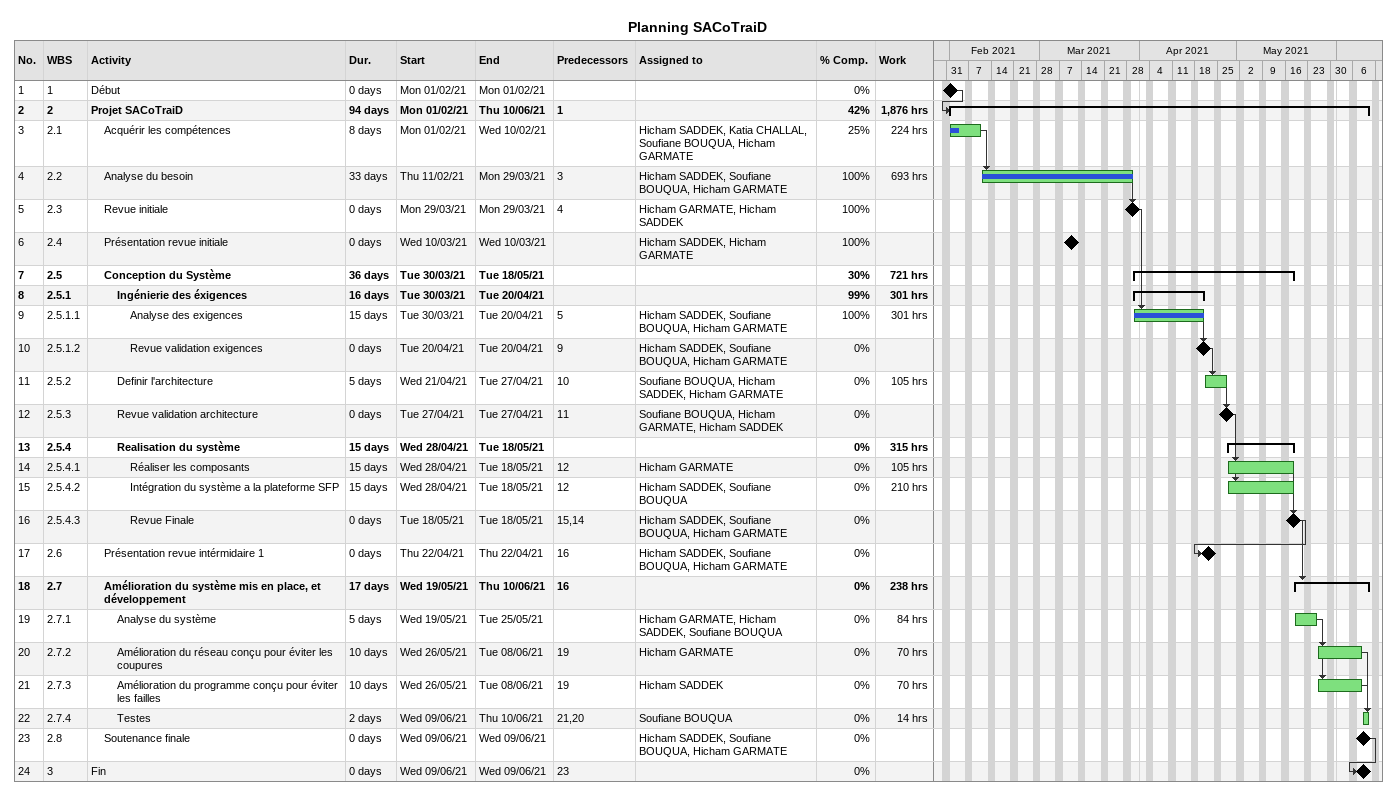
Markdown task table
Planning SACoTraiD

| ID | WBS | Task | Duration | Start | Finish | Predecessors | Resources | % complete | Work (h) |
|---|---|---|---|---|---|---|---|---|---|
| 1 | 1 | Début | 0d | 2021-02-01 | 2021-02-01 |  |  | 0 |  |
| 2 | 2 | **Projet SACoTraiD** | 94d | 2021-02-01 | 2021-06-10 | 1 |  | 42 | 1876 |
| 3 | 2.1 | Acquérir les compétences | 8d | 2021-02-01 | 2021-02-10 |  | Hicham SADDEK, Katia CHALLAL, Soufiane BOUQUA, Hicham GARMATE | 25 | 224 |
| 4 | 2.2 | Analyse du besoin | 33d | 2021-02-11 | 2021-03-29 | 3 | Hicham SADDEK, Soufiane BOUQUA, Hicham GARMATE | 100 | 693 |
| 5 | 2.3 | Revue initiale | 0d | 2021-03-29 | 2021-03-29 | 4 | Hicham GARMATE, Hicham SADDEK | 100 |  |
| 6 | 2.4 | Présentation revue initiale | 0d | 2021-03-10 | 2021-03-10 |  | Hicham SADDEK, Hicham GARMATE | 100 |  |
| 7 | 2.5 | **Conception du Système** | 36d | 2021-03-30 | 2021-05-18 |  |  | 30 | 721 |
| 8 | 2.5.1 | **Ingénierie des éxigences** | 16d | 2021-03-30 | 2021-04-20 |  |  | 99 | 301 |
| 9 | 2.5.1.1 | Analyse des exigences | 15d | 2021-03-30 | 2021-04-20 | 5 | Hicham SADDEK, Soufiane BOUQUA, Hicham GARMATE | 100 | 301 |
| 10 | 2.5.1.2 | Revue validation exigences | 0d | 2021-04-20 | 2021-04-20 | 9 | Hicham SADDEK, Soufiane BOUQUA, Hicham GARMATE | 0 |  |
| 11 | 2.5.2 | Definir l'architecture | 5d | 2021-04-21 | 2021-04-27 | 10 | Soufiane BOUQUA, Hicham SADDEK, Hicham GARMATE | 0 | 105 |
| 12 | 2.5.3 | Revue validation architecture | 0d | 2021-04-27 | 2021-04-27 | 11 | Soufiane BOUQUA, Hicham GARMATE, Hicham SADDEK | 0 |  |
| 13 | 2.5.4 | **Realisation du système** | 15d | 2021-04-28 | 2021-05-18 |  |  | 0 | 315 |
| 14 | 2.5.4.1 | Réaliser les composants | 15d | 2021-04-28 | 2021-05-18 | 12 | Hicham GARMATE | 0 | 105 |
| 15 | 2.5.4.2 | Intégration du système a la plateforme SFP | 15d | 2021-04-28 | 2021-05-18 | 12 | Hicham SADDEK, Soufiane BOUQUA | 0 | 210 |
| 16 | 2.5.4.3 | Revue Finale | 0d | 2021-05-18 | 2021-05-18 | 15, 14 | Hicham SADDEK, Soufiane BOUQUA, Hicham GARMATE | 0 |  |
| 17 | 2.6 | Présentation revue intérmidaire 1 | 0d | 2021-04-22 | 2021-04-22 | 16 | Hicham SADDEK, Soufiane BOUQUA, Hicham GARMATE | 0 |  |
| 18 | 2.7 | **Amélioration du système mis en place, et développement** | 17d | 2021-05-19 | 2021-06-10 | 16 |  | 0 | 238 |
| 19 | 2.7.1 | Analyse du système | 5d | 2021-05-19 | 2021-05-25 |  | Hicham GARMATE, Hicham SADDEK, Soufiane BOUQUA | 0 | 84 |
| 20 | 2.7.2 | Amélioration du réseau conçu pour éviter les coupures | 10d | 2021-05-26 | 2021-06-08 | 19 | Hicham GARMATE | 0 | 70 |
| 21 | 2.7.3 | Amélioration du programme conçu pour éviter les failles | 10d | 2021-05-26 | 2021-06-08 | 19 | Hicham SADDEK | 0 | 70 |
| 22 | 2.7.4 | Testes | 2d | 2021-06-09 | 2021-06-10 | 21, 20 | Soufiane BOUQUA | 0 | 14 |
| 23 | 2.8 | Soutenance finale | 0d | 2021-06-09 | 2021-06-09 |  | Hicham SADDEK, Soufiane BOUQUA, Hicham GARMATE | 0 |  |
| 24 | 3 | Fin | 0d | 2021-06-09 | 2021-06-09 | 23 |  | 0 |  |
